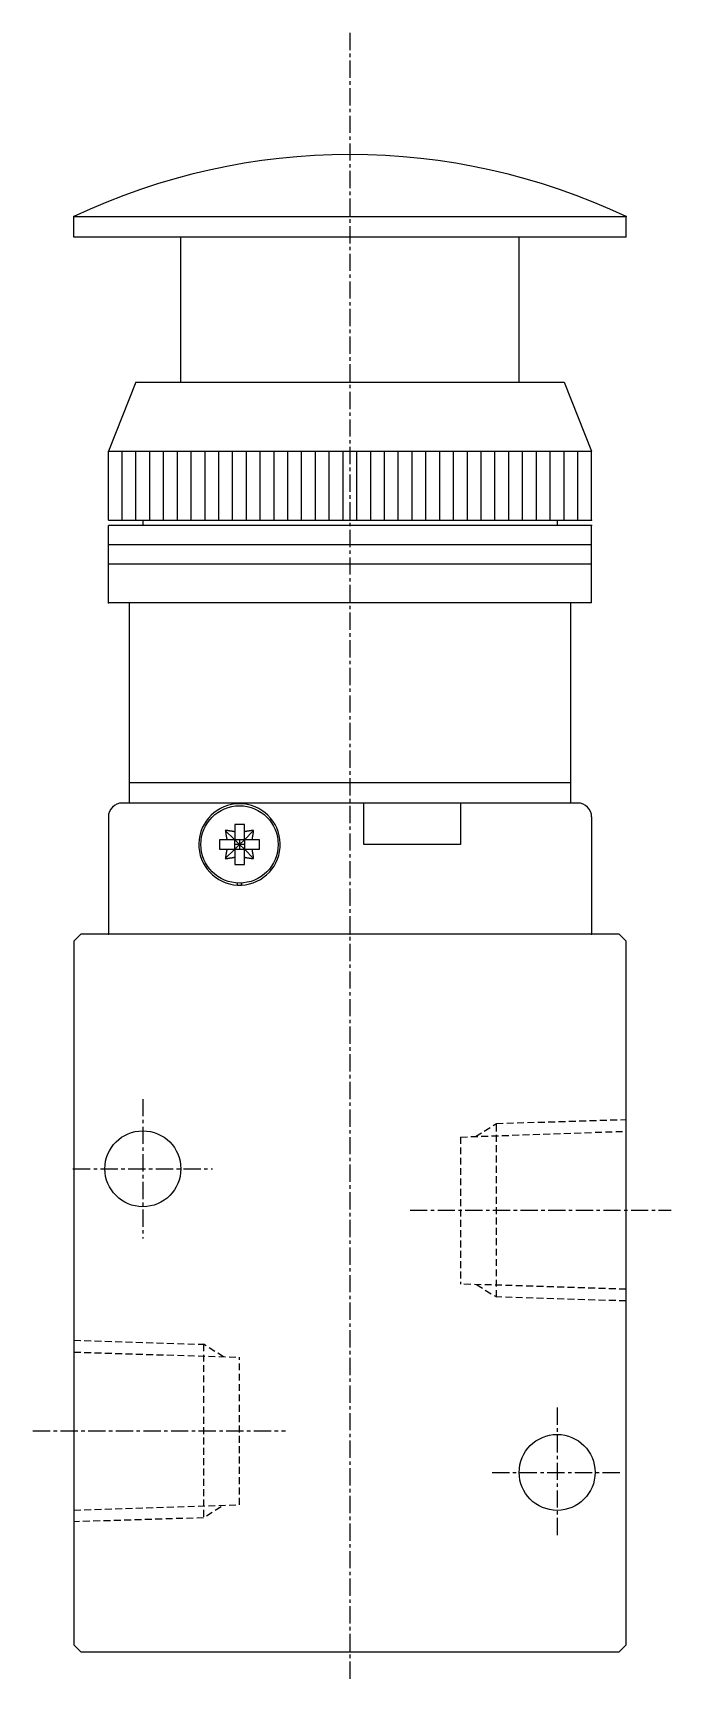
# Model space of a CAD drawing. Extents: x 25 to 315, y -155 to 84.
# Drawn here: x 154 to 200.2, y -113.4 to 6.1 of the extents above; entities that cross this region are included whole.
import ezdxf

# ---------------------------------------------------------------- set-up
doc = ezdxf.new("R2010")
doc.units = 0
doc.linetypes.add('CENTER', pattern=[2, 1.25, -0.25, 0.25, -0.25])
doc.linetypes.add('DASHED', pattern=[0.75, 0.5, -0.25])
doc.layers.get('0').update_dxf_attribs({"linetype": 'CONTINUOUS'})
doc.layers.add('CENTER', color=1, linetype='CENTER')

msp = doc.modelspace()

# ---------------------------------------------------------------- linework, layer by layer
at = {"color": 7, "linetype": 'CONTINUOUS'}
for p, q in [((156.95, -8.74), (156.95, -7.24)), ((156.95, -7.24), (196.95, -7.24)), ((196.95, -8.74), (196.95, -7.24)), ((196.95, -8.74), (156.95, -8.74)), ((164.7, -19.24), (164.7, -8.74)), ((189.2, -19.24), (189.2, -8.74)), ((161.45, -19.24), (159.45, -24.24)), ((161.45, -19.24), (192.45, -19.24)), ((192.45, -19.24), (194.45, -24.24)), ((159.45, -24.24), (194.45, -24.24)), ((159.45, -29.24), (159.45, -24.24)), ((160.45, -29.24), (160.45, -24.24)), ((161.45, -29.24), (161.45, -24.24)), ((162.45, -29.24), (162.45, -24.24)), ((163.45, -29.24), (163.45, -24.24)), ((164.45, -29.24), (164.45, -24.24)), ((165.45, -29.24), (165.45, -24.24)), ((166.45, -29.24), (166.45, -24.24)), ((167.45, -29.24), (167.45, -24.24)), ((168.45, -29.24), (168.45, -24.24)), ((169.45, -29.24), (169.45, -24.24)), ((170.45, -29.24), (170.45, -24.24)), ((171.45, -29.24), (171.45, -24.24)), ((172.45, -29.24), (172.45, -24.24)), ((173.45, -29.24), (173.45, -24.24)), ((174.45, -29.24), (174.45, -24.24)), ((175.45, -29.24), (175.45, -24.24)), ((176.45, -29.24), (176.45, -24.24)), ((177.45, -29.24), (177.45, -24.24)), ((178.45, -29.24), (178.45, -24.24)), ((179.45, -29.24), (179.45, -24.24)), ((180.45, -29.24), (180.45, -24.24)), ((181.45, -29.24), (181.45, -24.24)), ((182.45, -29.24), (182.45, -24.24)), ((183.45, -29.24), (183.45, -24.24)), ((184.45, -29.24), (184.45, -24.24)), ((185.45, -29.24), (185.45, -24.24)), ((186.45, -29.24), (186.45, -24.24)), ((187.45, -29.24), (187.45, -24.24)), ((188.45, -29.24), (188.45, -24.24)), ((189.45, -29.24), (189.45, -24.24)), ((190.45, -29.24), (190.45, -24.24)), ((191.45, -29.24), (191.45, -24.24)), ((192.45, -29.24), (192.45, -24.24)), ((193.45, -29.24), (193.45, -24.24)), ((194.45, -29.24), (194.45, -24.24)), ((159.45, -29.24), (194.45, -29.24)), ((159.45, -35.24), (159.45, -29.64)), ((194.45, -29.64), (159.45, -29.64)), ((161.95, -29.24), (161.95, -29.64)), ((191.95, -29.24), (191.95, -29.64)), ((194.45, -35.24), (194.45, -29.64)), ((194.45, -31.04), (159.45, -31.04)), ((194.45, -32.44), (159.45, -32.44)), ((194.45, -35.24), (159.45, -35.24)), ((160.95, -35.24), (160.95, -48.24)), ((192.95, -48.24), (192.95, -35.24)), ((160.95, -48.24), (160.95, -49.74)), ((160.95, -48.24), (192.95, -48.24)), ((192.95, -49.74), (192.95, -48.24)), ((160.95, -49.74), (160.45, -49.74)), ((161.95, -49.74), (160.95, -49.74)), ((191.95, -49.74), (161.95, -49.74)), ((177.95, -52.74), (177.95, -49.74)), ((184.95, -49.74), (184.95, -52.74)), ((192.95, -49.74), (191.95, -49.74)), ((193.45, -49.74), (192.95, -49.74)), ((159.45, -50.74), (159.45, -59.24)), ((168.6, -51.3), (168.6, -51.83)), ((169.3, -51.83), (169.3, -51.3)), ((194.45, -50.74), (194.45, -59.24)), ((168.03, -52.4), (167.51, -52.4)), ((168.6, -52.4), (167.92, -51.72)), ((168.6, -52.4), (168.03, -52.4)), ((168.6, -51.83), (168.6, -52.4)), ((168.6, -52.4), (168.95, -52.74)), ((169.3, -52.4), (168.6, -52.4)), ((168.6, -53.09), (168.6, -52.4)), ((168.95, -52.4), (168.95, -52.74)), ((168.95, -52.74), (169.3, -52.4)), ((169.3, -52.4), (169.97, -51.72)), ((169.3, -52.4), (169.3, -51.83)), ((169.3, -52.4), (169.3, -53.09)), ((169.87, -52.4), (169.3, -52.4)), ((170.39, -52.4), (169.87, -52.4)), ((167.51, -53.09), (168.03, -53.09)), ((168.6, -53.09), (167.92, -53.77)), ((168.03, -53.09), (168.6, -53.09)), ((168.95, -52.74), (168.6, -52.74)), ((168.95, -52.74), (168.6, -53.09)), ((168.6, -53.09), (169.3, -53.09)), ((168.6, -53.09), (168.6, -53.66)), ((168.6, -53.66), (168.6, -54.19)), ((168.95, -52.74), (168.95, -53.09)), ((169.3, -52.74), (168.95, -52.74)), ((169.3, -53.09), (168.95, -52.74)), ((169.3, -53.66), (169.3, -53.09)), ((169.3, -53.09), (169.97, -53.77)), ((169.3, -53.09), (169.87, -53.09)), ((169.3, -54.19), (169.3, -53.66)), ((169.87, -53.09), (170.39, -53.09)), ((184.95, -52.74), (177.95, -52.74)), ((168.81, -55.69), (168.81, -55.54)), ((169.06, -55.54), (169.06, -55.69)), ((169.09, -55.54), (169.09, -55.69)), ((156.95, -59.74), (157.45, -59.24)), ((196.45, -59.24), (157.45, -59.24)), ((194.45, -59.24), (159.45, -59.24)), ((193.95, -59.24), (159.95, -59.24)), ((193.95, -59.24), (160.95, -59.24)), ((196.45, -59.24), (196.95, -59.74)), ((156.95, -59.74), (156.95, -110.74)), ((196.95, -110.74), (196.95, -59.74)), ((157.45, -111.24), (156.95, -110.74)), ((196.95, -110.74), (196.45, -111.24)), ((157.45, -111.24), (196.45, -111.24))]:
    msp.add_line(p, q, dxfattribs=at)
at = {"color": 3, "linetype": 'DASHED'}
for p, q in [((187.55, -72.96), (196.95, -72.67)), ((184.95, -73.94), (196.95, -73.52)), ((184.95, -73.94), (184.95, -84.59)), ((186.04, -73.9), (187.55, -72.96)), ((187.55, -85.53), (187.55, -72.96)), ((196.95, -84.97), (184.95, -84.59)), ((186.11, -84.63), (187.55, -85.53)), ((196.95, -85.82), (187.55, -85.53)), ((156.95, -88.67), (166.35, -88.96)), ((156.95, -89.52), (168.95, -89.9)), ((167.8, -89.87), (166.35, -88.96)), ((166.35, -88.96), (166.35, -101.53)), ((168.95, -100.59), (168.95, -89.9)), ((156.95, -100.97), (168.95, -100.59)), ((166.35, -101.53), (156.95, -101.82)), ((167.61, -100.74), (166.35, -101.53))]:
    msp.add_line(p, q, dxfattribs=at)
at = {"color": 7, "linetype": 'CONTINUOUS'}
for points in [[(169.3, -51.3, 0), (169.29, -51.3, 0), (169.29, -51.3, 0), (169.28, -51.3, 0), (169.28, -51.3, 0), (169.27, -51.3, 0), (169.26, -51.3, 0), (169.26, -51.3, 0), (169.25, -51.3, 0), (169.25, -51.3, 0), (169.24, -51.3, 0), (169.24, -51.3, 0), (169.23, -51.3, 0), (169.23, -51.3, 0), (169.22, -51.3, 0), (169.22, -51.3, 0), (169.21, -51.3, 0), (169.21, -51.3, 0), (169.2, -51.3, 0), (169.19, -51.3, 0), (169.19, -51.3, 0), (169.18, -51.3, 0), (169.18, -51.3, 0), (169.17, -51.3, 0), (169.17, -51.3, 0), (169.16, -51.3, 0), (169.16, -51.3, 0), (169.15, -51.3, 0), (169.15, -51.3, 0), (169.14, -51.3, 0), (169.13, -51.3, 0), (169.13, -51.3, 0), (169.12, -51.3, 0), (169.12, -51.3, 0), (169.11, -51.3, 0), (169.11, -51.3, 0), (169.1, -51.3, 0), (169.1, -51.3, 0), (169.09, -51.3, 0), (169.09, -51.3, 0), (169.08, -51.3, 0), (169.07, -51.3, 0), (169.07, -51.3, 0), (169.06, -51.3, 0), (169.06, -51.3, 0), (169.05, -51.3, 0), (169.05, -51.3, 0), (169.04, -51.3, 0), (169.04, -51.3, 0), (169.03, -51.3, 0), (169.03, -51.3, 0), (169.02, -51.3, 0), (169.01, -51.3, 0), (169.01, -51.3, 0), (169, -51.3, 0), (169, -51.3, 0), (168.99, -51.29, 0), (168.99, -51.29, 0), (168.98, -51.29, 0), (168.98, -51.29, 0), (168.97, -51.29, 0), (168.97, -51.29, 0), (168.96, -51.29, 0), (168.95, -51.29, 0), (168.95, -51.29, 0), (168.94, -51.29, 0), (168.94, -51.29, 0), (168.93, -51.29, 0), (168.93, -51.29, 0), (168.92, -51.29, 0), (168.92, -51.29, 0), (168.91, -51.29, 0), (168.91, -51.29, 0), (168.9, -51.3, 0), (168.89, -51.3, 0), (168.89, -51.3, 0), (168.88, -51.3, 0), (168.88, -51.3, 0), (168.87, -51.3, 0), (168.87, -51.3, 0), (168.86, -51.3, 0), (168.86, -51.3, 0), (168.85, -51.3, 0), (168.84, -51.3, 0), (168.84, -51.3, 0), (168.83, -51.3, 0), (168.83, -51.3, 0), (168.82, -51.3, 0), (168.82, -51.3, 0), (168.81, -51.3, 0), (168.81, -51.3, 0), (168.8, -51.3, 0), (168.8, -51.3, 0), (168.79, -51.3, 0), (168.78, -51.3, 0), (168.78, -51.3, 0), (168.77, -51.3, 0), (168.77, -51.3, 0), (168.76, -51.3, 0), (168.76, -51.3, 0), (168.75, -51.3, 0), (168.75, -51.3, 0), (168.74, -51.3, 0), (168.74, -51.3, 0), (168.73, -51.3, 0), (168.72, -51.3, 0), (168.72, -51.3, 0), (168.71, -51.3, 0), (168.71, -51.3, 0), (168.7, -51.3, 0), (168.7, -51.3, 0), (168.69, -51.3, 0), (168.69, -51.3, 0), (168.68, -51.3, 0), (168.68, -51.3, 0), (168.67, -51.3, 0), (168.66, -51.3, 0), (168.66, -51.3, 0), (168.65, -51.3, 0), (168.65, -51.3, 0), (168.64, -51.3, 0), (168.64, -51.3, 0), (168.63, -51.3, 0), (168.63, -51.3, 0), (168.62, -51.3, 0), (168.62, -51.3, 0), (168.61, -51.3, 0), (168.6, -51.3, 0), (168.6, -51.3, 0)], [(167.51, -52.4, 0), (167.51, -52.4, 0), (167.51, -52.41, 0), (167.5, -52.41, 0), (167.5, -52.42, 0), (167.5, -52.42, 0), (167.5, -52.43, 0), (167.5, -52.43, 0), (167.5, -52.44, 0), (167.5, -52.45, 0), (167.5, -52.45, 0), (167.5, -52.46, 0), (167.5, -52.46, 0), (167.5, -52.47, 0), (167.5, -52.47, 0), (167.5, -52.48, 0), (167.5, -52.48, 0), (167.5, -52.49, 0), (167.5, -52.49, 0), (167.5, -52.5, 0), (167.5, -52.51, 0), (167.5, -52.51, 0), (167.5, -52.52, 0), (167.5, -52.52, 0), (167.5, -52.53, 0), (167.5, -52.53, 0), (167.5, -52.54, 0), (167.5, -52.54, 0), (167.5, -52.55, 0), (167.5, -52.55, 0), (167.5, -52.56, 0), (167.5, -52.56, 0), (167.5, -52.57, 0), (167.5, -52.58, 0), (167.5, -52.58, 0), (167.5, -52.59, 0), (167.5, -52.59, 0), (167.5, -52.6, 0), (167.5, -52.6, 0), (167.5, -52.61, 0), (167.5, -52.61, 0), (167.5, -52.62, 0), (167.5, -52.62, 0), (167.5, -52.63, 0), (167.5, -52.64, 0), (167.5, -52.64, 0), (167.5, -52.65, 0), (167.5, -52.65, 0), (167.5, -52.66, 0), (167.5, -52.66, 0), (167.5, -52.67, 0), (167.5, -52.67, 0), (167.5, -52.68, 0), (167.5, -52.68, 0), (167.5, -52.69, 0), (167.5, -52.7, 0), (167.5, -52.7, 0), (167.5, -52.71, 0), (167.5, -52.71, 0), (167.5, -52.72, 0), (167.5, -52.72, 0), (167.5, -52.73, 0), (167.5, -52.73, 0), (167.5, -52.74, 0), (167.5, -52.74, 0), (167.5, -52.75, 0), (167.5, -52.76, 0), (167.5, -52.76, 0), (167.5, -52.77, 0), (167.5, -52.77, 0), (167.5, -52.78, 0), (167.5, -52.78, 0), (167.5, -52.79, 0), (167.5, -52.79, 0), (167.5, -52.8, 0), (167.5, -52.8, 0), (167.5, -52.81, 0), (167.5, -52.82, 0), (167.5, -52.82, 0), (167.5, -52.83, 0), (167.5, -52.83, 0), (167.5, -52.84, 0), (167.5, -52.84, 0), (167.5, -52.85, 0), (167.5, -52.85, 0), (167.5, -52.86, 0), (167.5, -52.87, 0), (167.5, -52.87, 0), (167.5, -52.88, 0), (167.5, -52.88, 0), (167.5, -52.89, 0), (167.5, -52.89, 0), (167.5, -52.9, 0), (167.5, -52.9, 0), (167.5, -52.91, 0), (167.5, -52.91, 0), (167.5, -52.92, 0), (167.5, -52.92, 0), (167.5, -52.93, 0), (167.5, -52.94, 0), (167.5, -52.94, 0), (167.5, -52.95, 0), (167.5, -52.95, 0), (167.5, -52.96, 0), (167.5, -52.96, 0), (167.5, -52.97, 0), (167.5, -52.97, 0), (167.5, -52.98, 0), (167.5, -52.98, 0), (167.5, -52.99, 0), (167.5, -53, 0), (167.5, -53, 0), (167.5, -53.01, 0), (167.5, -53.01, 0), (167.5, -53.02, 0), (167.5, -53.02, 0), (167.5, -53.03, 0), (167.5, -53.03, 0), (167.5, -53.04, 0), (167.5, -53.04, 0), (167.5, -53.05, 0), (167.5, -53.06, 0), (167.5, -53.06, 0), (167.5, -53.07, 0), (167.5, -53.07, 0), (167.5, -53.08, 0), (167.51, -53.08, 0), (167.51, -53.09, 0), (167.51, -53.09, 0)], [(167.92, -51.72, 0), (167.92, -51.72, 0), (167.93, -51.73, 0), (167.93, -51.74, 0), (167.93, -51.74, 0), (167.93, -51.75, 0), (167.93, -51.75, 0), (167.93, -51.76, 0), (167.93, -51.76, 0), (167.93, -51.77, 0), (167.93, -51.77, 0), (167.93, -51.78, 0), (167.93, -51.78, 0), (167.93, -51.79, 0), (167.93, -51.79, 0), (167.93, -51.8, 0), (167.94, -51.8, 0), (167.94, -51.81, 0), (167.94, -51.81, 0), (167.94, -51.82, 0), (167.94, -51.82, 0), (167.94, -51.83, 0), (167.94, -51.83, 0), (167.94, -51.84, 0), (167.94, -51.85, 0), (167.94, -51.85, 0), (167.94, -51.86, 0), (167.94, -51.86, 0), (167.94, -51.87, 0), (167.94, -51.87, 0), (167.94, -51.88, 0), (167.95, -51.88, 0), (167.95, -51.89, 0), (167.95, -51.89, 0), (167.95, -51.9, 0), (167.95, -51.9, 0), (167.95, -51.91, 0), (167.95, -51.91, 0), (167.95, -51.92, 0), (167.95, -51.92, 0), (167.95, -51.93, 0), (167.95, -51.94, 0), (167.95, -51.94, 0), (167.96, -51.95, 0), (167.96, -51.95, 0), (167.96, -51.96, 0), (167.96, -51.96, 0), (167.96, -51.97, 0), (167.96, -51.97, 0), (167.96, -51.98, 0), (167.96, -51.98, 0), (167.96, -51.99, 0), (167.96, -51.99, 0), (167.96, -52, 0), (167.96, -52, 0), (167.97, -52.01, 0), (167.97, -52.01, 0), (167.97, -52.02, 0), (167.97, -52.02, 0), (167.97, -52.03, 0), (167.97, -52.04, 0), (167.97, -52.04, 0), (167.97, -52.05, 0), (167.97, -52.05, 0), (167.97, -52.06, 0), (167.97, -52.06, 0), (167.97, -52.07, 0), (167.97, -52.07, 0), (167.98, -52.08, 0), (167.98, -52.08, 0), (167.98, -52.09, 0), (167.98, -52.09, 0), (167.98, -52.1, 0), (167.98, -52.1, 0), (167.98, -52.11, 0), (167.98, -52.11, 0), (167.98, -52.12, 0), (167.98, -52.13, 0), (167.98, -52.13, 0), (167.99, -52.14, 0), (167.99, -52.14, 0), (167.99, -52.15, 0), (167.99, -52.15, 0), (167.99, -52.16, 0), (167.99, -52.16, 0), (167.99, -52.17, 0), (167.99, -52.17, 0), (167.99, -52.18, 0), (167.99, -52.18, 0), (167.99, -52.19, 0), (168, -52.19, 0), (168, -52.2, 0), (168, -52.2, 0), (168, -52.21, 0), (168, -52.22, 0), (168, -52.22, 0), (168, -52.23, 0), (168, -52.23, 0), (168, -52.24, 0), (168, -52.24, 0), (168, -52.25, 0), (168, -52.25, 0), (168.01, -52.26, 0), (168.01, -52.26, 0), (168.01, -52.27, 0), (168.01, -52.27, 0), (168.01, -52.28, 0), (168.01, -52.28, 0), (168.01, -52.29, 0), (168.01, -52.29, 0), (168.01, -52.3, 0), (168.01, -52.31, 0), (168.01, -52.31, 0), (168.02, -52.32, 0), (168.02, -52.32, 0), (168.02, -52.33, 0), (168.02, -52.33, 0), (168.02, -52.34, 0), (168.02, -52.34, 0), (168.02, -52.35, 0), (168.02, -52.35, 0), (168.02, -52.36, 0), (168.03, -52.36, 0), (168.03, -52.37, 0), (168.03, -52.37, 0), (168.03, -52.38, 0), (168.03, -52.39, 0), (168.03, -52.39, 0), (168.03, -52.4, 0)], [(168.6, -51.83, 0), (168.59, -51.83, 0), (168.59, -51.82, 0), (168.58, -51.82, 0), (168.58, -51.82, 0), (168.57, -51.82, 0), (168.57, -51.82, 0), (168.56, -51.82, 0), (168.56, -51.82, 0), (168.55, -51.82, 0), (168.55, -51.82, 0), (168.54, -51.82, 0), (168.54, -51.81, 0), (168.53, -51.81, 0), (168.53, -51.81, 0), (168.52, -51.81, 0), (168.51, -51.81, 0), (168.51, -51.81, 0), (168.5, -51.81, 0), (168.5, -51.81, 0), (168.49, -51.81, 0), (168.49, -51.81, 0), (168.48, -51.81, 0), (168.48, -51.8, 0), (168.47, -51.8, 0), (168.47, -51.8, 0), (168.46, -51.8, 0), (168.46, -51.8, 0), (168.45, -51.8, 0), (168.45, -51.8, 0), (168.44, -51.8, 0), (168.44, -51.8, 0), (168.43, -51.8, 0), (168.43, -51.8, 0), (168.42, -51.79, 0), (168.41, -51.79, 0), (168.41, -51.79, 0), (168.4, -51.79, 0), (168.4, -51.79, 0), (168.39, -51.79, 0), (168.39, -51.79, 0), (168.38, -51.79, 0), (168.38, -51.79, 0), (168.37, -51.79, 0), (168.37, -51.79, 0), (168.36, -51.78, 0), (168.36, -51.78, 0), (168.35, -51.78, 0), (168.34, -51.78, 0), (168.34, -51.78, 0), (168.33, -51.78, 0), (168.33, -51.78, 0), (168.32, -51.78, 0), (168.32, -51.78, 0), (168.31, -51.78, 0), (168.31, -51.78, 0), (168.3, -51.78, 0), (168.3, -51.77, 0), (168.29, -51.77, 0), (168.29, -51.77, 0), (168.28, -51.77, 0), (168.28, -51.77, 0), (168.27, -51.77, 0), (168.27, -51.77, 0), (168.26, -51.77, 0), (168.25, -51.77, 0), (168.25, -51.77, 0), (168.24, -51.77, 0), (168.24, -51.77, 0), (168.23, -51.76, 0), (168.23, -51.76, 0), (168.22, -51.76, 0), (168.22, -51.76, 0), (168.21, -51.76, 0), (168.21, -51.76, 0), (168.2, -51.76, 0), (168.2, -51.76, 0), (168.19, -51.76, 0), (168.19, -51.76, 0), (168.18, -51.76, 0), (168.18, -51.76, 0), (168.17, -51.75, 0), (168.16, -51.75, 0), (168.16, -51.75, 0), (168.16, -51.75, 0), (168.15, -51.75, 0), (168.14, -51.75, 0), (168.14, -51.75, 0), (168.13, -51.75, 0), (168.13, -51.75, 0), (168.12, -51.75, 0), (168.12, -51.75, 0), (168.11, -51.75, 0), (168.11, -51.75, 0), (168.1, -51.74, 0), (168.1, -51.74, 0), (168.09, -51.74, 0), (168.09, -51.74, 0), (168.08, -51.74, 0), (168.08, -51.74, 0), (168.07, -51.74, 0), (168.06, -51.74, 0), (168.06, -51.74, 0), (168.06, -51.74, 0), (168.05, -51.74, 0), (168.04, -51.74, 0), (168.04, -51.74, 0), (168.03, -51.73, 0), (168.03, -51.73, 0), (168.02, -51.73, 0), (168.02, -51.73, 0), (168.01, -51.73, 0), (168.01, -51.73, 0), (168, -51.73, 0), (168, -51.73, 0), (167.99, -51.73, 0), (167.99, -51.73, 0), (167.98, -51.73, 0), (167.98, -51.73, 0), (167.97, -51.73, 0), (167.97, -51.73, 0), (167.96, -51.72, 0), (167.96, -51.72, 0), (167.95, -51.72, 0), (167.94, -51.72, 0), (167.94, -51.72, 0), (167.93, -51.72, 0), (167.93, -51.72, 0), (167.92, -51.72, 0)], [(169.97, -51.72, 0), (169.97, -51.72, 0), (169.96, -51.72, 0), (169.96, -51.72, 0), (169.95, -51.72, 0), (169.95, -51.72, 0), (169.94, -51.72, 0), (169.94, -51.72, 0), (169.93, -51.73, 0), (169.93, -51.73, 0), (169.92, -51.73, 0), (169.92, -51.73, 0), (169.91, -51.73, 0), (169.91, -51.73, 0), (169.9, -51.73, 0), (169.9, -51.73, 0), (169.89, -51.73, 0), (169.88, -51.73, 0), (169.88, -51.73, 0), (169.87, -51.73, 0), (169.87, -51.73, 0), (169.86, -51.73, 0), (169.86, -51.74, 0), (169.85, -51.74, 0), (169.85, -51.74, 0), (169.84, -51.74, 0), (169.84, -51.74, 0), (169.83, -51.74, 0), (169.83, -51.74, 0), (169.82, -51.74, 0), (169.82, -51.74, 0), (169.81, -51.74, 0), (169.81, -51.74, 0), (169.8, -51.74, 0), (169.79, -51.74, 0), (169.79, -51.75, 0), (169.78, -51.75, 0), (169.78, -51.75, 0), (169.77, -51.75, 0), (169.77, -51.75, 0), (169.76, -51.75, 0), (169.76, -51.75, 0), (169.75, -51.75, 0), (169.75, -51.75, 0), (169.74, -51.75, 0), (169.74, -51.75, 0), (169.73, -51.75, 0), (169.73, -51.75, 0), (169.72, -51.76, 0), (169.72, -51.76, 0), (169.71, -51.76, 0), (169.71, -51.76, 0), (169.7, -51.76, 0), (169.69, -51.76, 0), (169.69, -51.76, 0), (169.69, -51.76, 0), (169.68, -51.76, 0), (169.67, -51.76, 0), (169.67, -51.76, 0), (169.66, -51.76, 0), (169.66, -51.77, 0), (169.65, -51.77, 0), (169.65, -51.77, 0), (169.64, -51.77, 0), (169.64, -51.77, 0), (169.63, -51.77, 0), (169.63, -51.77, 0), (169.62, -51.77, 0), (169.62, -51.77, 0), (169.61, -51.77, 0), (169.6, -51.77, 0), (169.6, -51.77, 0), (169.59, -51.78, 0), (169.59, -51.78, 0), (169.58, -51.78, 0), (169.58, -51.78, 0), (169.57, -51.78, 0), (169.57, -51.78, 0), (169.56, -51.78, 0), (169.56, -51.78, 0), (169.55, -51.78, 0), (169.55, -51.78, 0), (169.54, -51.78, 0), (169.54, -51.78, 0), (169.53, -51.79, 0), (169.53, -51.79, 0), (169.52, -51.79, 0), (169.51, -51.79, 0), (169.51, -51.79, 0), (169.5, -51.79, 0), (169.5, -51.79, 0), (169.49, -51.79, 0), (169.49, -51.79, 0), (169.48, -51.79, 0), (169.48, -51.79, 0), (169.47, -51.8, 0), (169.47, -51.8, 0), (169.46, -51.8, 0), (169.46, -51.8, 0), (169.45, -51.8, 0), (169.45, -51.8, 0), (169.44, -51.8, 0), (169.44, -51.8, 0), (169.43, -51.8, 0), (169.43, -51.8, 0), (169.42, -51.8, 0), (169.41, -51.81, 0), (169.41, -51.81, 0), (169.4, -51.81, 0), (169.4, -51.81, 0), (169.39, -51.81, 0), (169.39, -51.81, 0), (169.38, -51.81, 0), (169.38, -51.81, 0), (169.37, -51.81, 0), (169.37, -51.81, 0), (169.36, -51.81, 0), (169.36, -51.82, 0), (169.35, -51.82, 0), (169.35, -51.82, 0), (169.34, -51.82, 0), (169.34, -51.82, 0), (169.33, -51.82, 0), (169.32, -51.82, 0), (169.32, -51.82, 0), (169.31, -51.82, 0), (169.31, -51.82, 0), (169.3, -51.83, 0), (169.3, -51.83, 0)], [(169.87, -52.4, 0), (169.87, -52.39, 0), (169.87, -52.39, 0), (169.87, -52.38, 0), (169.87, -52.37, 0), (169.87, -52.37, 0), (169.87, -52.36, 0), (169.87, -52.36, 0), (169.88, -52.35, 0), (169.88, -52.35, 0), (169.88, -52.34, 0), (169.88, -52.34, 0), (169.88, -52.33, 0), (169.88, -52.33, 0), (169.88, -52.32, 0), (169.88, -52.32, 0), (169.88, -52.31, 0), (169.88, -52.31, 0), (169.88, -52.3, 0), (169.88, -52.29, 0), (169.89, -52.29, 0), (169.89, -52.28, 0), (169.89, -52.28, 0), (169.89, -52.27, 0), (169.89, -52.27, 0), (169.89, -52.26, 0), (169.89, -52.26, 0), (169.89, -52.25, 0), (169.89, -52.25, 0), (169.89, -52.24, 0), (169.9, -52.24, 0), (169.9, -52.23, 0), (169.9, -52.23, 0), (169.9, -52.22, 0), (169.9, -52.22, 0), (169.9, -52.21, 0), (169.9, -52.2, 0), (169.9, -52.2, 0), (169.9, -52.19, 0), (169.9, -52.19, 0), (169.9, -52.18, 0), (169.91, -52.18, 0), (169.91, -52.17, 0), (169.91, -52.17, 0), (169.91, -52.16, 0), (169.91, -52.16, 0), (169.91, -52.15, 0), (169.91, -52.15, 0), (169.91, -52.14, 0), (169.91, -52.14, 0), (169.91, -52.13, 0), (169.91, -52.13, 0), (169.91, -52.12, 0), (169.92, -52.11, 0), (169.92, -52.11, 0), (169.92, -52.1, 0), (169.92, -52.1, 0), (169.92, -52.09, 0), (169.92, -52.09, 0), (169.92, -52.08, 0), (169.92, -52.08, 0), (169.92, -52.07, 0), (169.92, -52.07, 0), (169.92, -52.06, 0), (169.93, -52.06, 0), (169.93, -52.05, 0), (169.93, -52.05, 0), (169.93, -52.04, 0), (169.93, -52.04, 0), (169.93, -52.03, 0), (169.93, -52.02, 0), (169.93, -52.02, 0), (169.93, -52.01, 0), (169.93, -52.01, 0), (169.93, -52, 0), (169.93, -52, 0), (169.94, -51.99, 0), (169.94, -51.99, 0), (169.94, -51.98, 0), (169.94, -51.98, 0), (169.94, -51.97, 0), (169.94, -51.97, 0), (169.94, -51.96, 0), (169.94, -51.96, 0), (169.94, -51.95, 0), (169.94, -51.95, 0), (169.94, -51.94, 0), (169.94, -51.94, 0), (169.94, -51.93, 0), (169.94, -51.92, 0), (169.95, -51.92, 0), (169.95, -51.91, 0), (169.95, -51.91, 0), (169.95, -51.9, 0), (169.95, -51.9, 0), (169.95, -51.89, 0), (169.95, -51.89, 0), (169.95, -51.88, 0), (169.95, -51.88, 0), (169.95, -51.87, 0), (169.95, -51.87, 0), (169.96, -51.86, 0), (169.96, -51.86, 0), (169.96, -51.85, 0), (169.96, -51.85, 0), (169.96, -51.84, 0), (169.96, -51.83, 0), (169.96, -51.83, 0), (169.96, -51.82, 0), (169.96, -51.82, 0), (169.96, -51.81, 0), (169.96, -51.81, 0), (169.96, -51.8, 0), (169.96, -51.8, 0), (169.96, -51.79, 0), (169.97, -51.79, 0), (169.97, -51.78, 0), (169.97, -51.78, 0), (169.97, -51.77, 0), (169.97, -51.77, 0), (169.97, -51.76, 0), (169.97, -51.76, 0), (169.97, -51.75, 0), (169.97, -51.75, 0), (169.97, -51.74, 0), (169.97, -51.74, 0), (169.97, -51.73, 0), (169.97, -51.72, 0), (169.97, -51.72, 0)], [(170.39, -53.09, 0), (170.39, -53.09, 0), (170.39, -53.08, 0), (170.39, -53.08, 0), (170.39, -53.07, 0), (170.39, -53.07, 0), (170.39, -53.06, 0), (170.39, -53.06, 0), (170.39, -53.05, 0), (170.39, -53.04, 0), (170.39, -53.04, 0), (170.39, -53.03, 0), (170.39, -53.03, 0), (170.39, -53.02, 0), (170.39, -53.02, 0), (170.39, -53.01, 0), (170.4, -53.01, 0), (170.4, -53, 0), (170.4, -53, 0), (170.4, -52.99, 0), (170.4, -52.98, 0), (170.4, -52.98, 0), (170.4, -52.97, 0), (170.4, -52.97, 0), (170.4, -52.96, 0), (170.4, -52.96, 0), (170.4, -52.95, 0), (170.4, -52.95, 0), (170.4, -52.94, 0), (170.4, -52.94, 0), (170.4, -52.93, 0), (170.4, -52.92, 0), (170.4, -52.92, 0), (170.4, -52.91, 0), (170.4, -52.91, 0), (170.4, -52.9, 0), (170.4, -52.9, 0), (170.4, -52.89, 0), (170.4, -52.89, 0), (170.4, -52.88, 0), (170.4, -52.88, 0), (170.4, -52.87, 0), (170.4, -52.86, 0), (170.4, -52.86, 0), (170.4, -52.85, 0), (170.4, -52.85, 0), (170.4, -52.84, 0), (170.4, -52.84, 0), (170.4, -52.83, 0), (170.4, -52.83, 0), (170.4, -52.82, 0), (170.4, -52.82, 0), (170.4, -52.81, 0), (170.4, -52.8, 0), (170.4, -52.8, 0), (170.4, -52.79, 0), (170.4, -52.79, 0), (170.4, -52.78, 0), (170.4, -52.78, 0), (170.4, -52.77, 0), (170.4, -52.77, 0), (170.4, -52.76, 0), (170.4, -52.76, 0), (170.4, -52.75, 0), (170.4, -52.74, 0), (170.4, -52.74, 0), (170.4, -52.73, 0), (170.4, -52.73, 0), (170.4, -52.72, 0), (170.4, -52.72, 0), (170.4, -52.71, 0), (170.4, -52.71, 0), (170.4, -52.7, 0), (170.4, -52.7, 0), (170.4, -52.69, 0), (170.4, -52.68, 0), (170.4, -52.68, 0), (170.4, -52.67, 0), (170.4, -52.67, 0), (170.4, -52.66, 0), (170.4, -52.66, 0), (170.4, -52.65, 0), (170.4, -52.65, 0), (170.4, -52.64, 0), (170.4, -52.64, 0), (170.4, -52.63, 0), (170.4, -52.62, 0), (170.4, -52.62, 0), (170.4, -52.61, 0), (170.4, -52.61, 0), (170.4, -52.6, 0), (170.4, -52.6, 0), (170.4, -52.59, 0), (170.4, -52.59, 0), (170.4, -52.58, 0), (170.4, -52.58, 0), (170.4, -52.57, 0), (170.4, -52.56, 0), (170.4, -52.56, 0), (170.4, -52.55, 0), (170.4, -52.55, 0), (170.4, -52.54, 0), (170.4, -52.54, 0), (170.4, -52.53, 0), (170.4, -52.53, 0), (170.4, -52.52, 0), (170.4, -52.52, 0), (170.4, -52.51, 0), (170.4, -52.5, 0), (170.4, -52.5, 0), (170.4, -52.49, 0), (170.4, -52.49, 0), (170.39, -52.48, 0), (170.39, -52.48, 0), (170.39, -52.47, 0), (170.39, -52.47, 0), (170.39, -52.46, 0), (170.39, -52.46, 0), (170.39, -52.45, 0), (170.39, -52.44, 0), (170.39, -52.44, 0), (170.39, -52.43, 0), (170.39, -52.43, 0), (170.39, -52.42, 0), (170.39, -52.42, 0), (170.39, -52.41, 0), (170.39, -52.41, 0), (170.39, -52.4, 0), (170.39, -52.4, 0)], [(168.03, -53.09, 0), (168.03, -53.1, 0), (168.03, -53.1, 0), (168.03, -53.11, 0), (168.03, -53.12, 0), (168.03, -53.12, 0), (168.03, -53.13, 0), (168.02, -53.13, 0), (168.02, -53.14, 0), (168.02, -53.14, 0), (168.02, -53.15, 0), (168.02, -53.15, 0), (168.02, -53.16, 0), (168.02, -53.16, 0), (168.02, -53.17, 0), (168.02, -53.17, 0), (168.01, -53.18, 0), (168.01, -53.18, 0), (168.01, -53.19, 0), (168.01, -53.19, 0), (168.01, -53.2, 0), (168.01, -53.21, 0), (168.01, -53.21, 0), (168.01, -53.22, 0), (168.01, -53.22, 0), (168.01, -53.23, 0), (168.01, -53.23, 0), (168, -53.24, 0), (168, -53.24, 0), (168, -53.25, 0), (168, -53.25, 0), (168, -53.26, 0), (168, -53.26, 0), (168, -53.27, 0), (168, -53.27, 0), (168, -53.28, 0), (168, -53.28, 0), (168, -53.29, 0), (168, -53.3, 0), (167.99, -53.3, 0), (167.99, -53.31, 0), (167.99, -53.31, 0), (167.99, -53.32, 0), (167.99, -53.32, 0), (167.99, -53.33, 0), (167.99, -53.33, 0), (167.99, -53.34, 0), (167.99, -53.34, 0), (167.99, -53.35, 0), (167.99, -53.35, 0), (167.98, -53.36, 0), (167.98, -53.36, 0), (167.98, -53.37, 0), (167.98, -53.38, 0), (167.98, -53.38, 0), (167.98, -53.39, 0), (167.98, -53.39, 0), (167.98, -53.4, 0), (167.98, -53.4, 0), (167.98, -53.41, 0), (167.98, -53.41, 0), (167.97, -53.42, 0), (167.97, -53.42, 0), (167.97, -53.43, 0), (167.97, -53.43, 0), (167.97, -53.44, 0), (167.97, -53.44, 0), (167.97, -53.45, 0), (167.97, -53.45, 0), (167.97, -53.46, 0), (167.97, -53.46, 0), (167.97, -53.47, 0), (167.97, -53.48, 0), (167.97, -53.48, 0), (167.96, -53.49, 0), (167.96, -53.49, 0), (167.96, -53.5, 0), (167.96, -53.5, 0), (167.96, -53.51, 0), (167.96, -53.51, 0), (167.96, -53.52, 0), (167.96, -53.52, 0), (167.96, -53.53, 0), (167.96, -53.53, 0), (167.96, -53.54, 0), (167.96, -53.54, 0), (167.95, -53.55, 0), (167.95, -53.55, 0), (167.95, -53.56, 0), (167.95, -53.57, 0), (167.95, -53.57, 0), (167.95, -53.58, 0), (167.95, -53.58, 0), (167.95, -53.59, 0), (167.95, -53.59, 0), (167.95, -53.6, 0), (167.95, -53.6, 0), (167.95, -53.61, 0), (167.94, -53.61, 0), (167.94, -53.62, 0), (167.94, -53.62, 0), (167.94, -53.63, 0), (167.94, -53.63, 0), (167.94, -53.64, 0), (167.94, -53.64, 0), (167.94, -53.65, 0), (167.94, -53.65, 0), (167.94, -53.66, 0), (167.94, -53.67, 0), (167.94, -53.67, 0), (167.94, -53.68, 0), (167.94, -53.68, 0), (167.94, -53.69, 0), (167.93, -53.69, 0), (167.93, -53.7, 0), (167.93, -53.7, 0), (167.93, -53.71, 0), (167.93, -53.71, 0), (167.93, -53.72, 0), (167.93, -53.72, 0), (167.93, -53.73, 0), (167.93, -53.73, 0), (167.93, -53.74, 0), (167.93, -53.74, 0), (167.93, -53.75, 0), (167.93, -53.75, 0), (167.93, -53.76, 0), (167.92, -53.76, 0), (167.92, -53.77, 0)], [(167.92, -53.77, 0), (167.93, -53.77, 0), (167.93, -53.77, 0), (167.94, -53.77, 0), (167.94, -53.77, 0), (167.95, -53.77, 0), (167.96, -53.77, 0), (167.96, -53.77, 0), (167.97, -53.76, 0), (167.97, -53.76, 0), (167.98, -53.76, 0), (167.98, -53.76, 0), (167.99, -53.76, 0), (167.99, -53.76, 0), (168, -53.76, 0), (168, -53.76, 0), (168.01, -53.76, 0), (168.01, -53.76, 0), (168.02, -53.76, 0), (168.02, -53.76, 0), (168.03, -53.76, 0), (168.03, -53.76, 0), (168.04, -53.75, 0), (168.04, -53.75, 0), (168.05, -53.75, 0), (168.06, -53.75, 0), (168.06, -53.75, 0), (168.06, -53.75, 0), (168.07, -53.75, 0), (168.08, -53.75, 0), (168.08, -53.75, 0), (168.09, -53.75, 0), (168.09, -53.75, 0), (168.1, -53.75, 0), (168.1, -53.75, 0), (168.11, -53.74, 0), (168.11, -53.74, 0), (168.12, -53.74, 0), (168.12, -53.74, 0), (168.13, -53.74, 0), (168.13, -53.74, 0), (168.14, -53.74, 0), (168.14, -53.74, 0), (168.15, -53.74, 0), (168.16, -53.74, 0), (168.16, -53.74, 0), (168.16, -53.74, 0), (168.17, -53.74, 0), (168.18, -53.73, 0), (168.18, -53.73, 0), (168.19, -53.73, 0), (168.19, -53.73, 0), (168.2, -53.73, 0), (168.2, -53.73, 0), (168.21, -53.73, 0), (168.21, -53.73, 0), (168.22, -53.73, 0), (168.22, -53.73, 0), (168.23, -53.73, 0), (168.23, -53.73, 0), (168.24, -53.72, 0), (168.24, -53.72, 0), (168.25, -53.72, 0), (168.25, -53.72, 0), (168.26, -53.72, 0), (168.27, -53.72, 0), (168.27, -53.72, 0), (168.28, -53.72, 0), (168.28, -53.72, 0), (168.29, -53.72, 0), (168.29, -53.72, 0), (168.3, -53.72, 0), (168.3, -53.71, 0), (168.31, -53.71, 0), (168.31, -53.71, 0), (168.32, -53.71, 0), (168.32, -53.71, 0), (168.33, -53.71, 0), (168.33, -53.71, 0), (168.34, -53.71, 0), (168.34, -53.71, 0), (168.35, -53.71, 0), (168.36, -53.71, 0), (168.36, -53.7, 0), (168.37, -53.7, 0), (168.37, -53.7, 0), (168.38, -53.7, 0), (168.38, -53.7, 0), (168.39, -53.7, 0), (168.39, -53.7, 0), (168.4, -53.7, 0), (168.4, -53.7, 0), (168.41, -53.7, 0), (168.41, -53.7, 0), (168.42, -53.7, 0), (168.43, -53.69, 0), (168.43, -53.69, 0), (168.44, -53.69, 0), (168.44, -53.69, 0), (168.45, -53.69, 0), (168.45, -53.69, 0), (168.46, -53.69, 0), (168.46, -53.69, 0), (168.47, -53.69, 0), (168.47, -53.69, 0), (168.48, -53.69, 0), (168.48, -53.68, 0), (168.49, -53.68, 0), (168.49, -53.68, 0), (168.5, -53.68, 0), (168.5, -53.68, 0), (168.51, -53.68, 0), (168.51, -53.68, 0), (168.52, -53.68, 0), (168.53, -53.68, 0), (168.53, -53.68, 0), (168.54, -53.67, 0), (168.54, -53.67, 0), (168.55, -53.67, 0), (168.55, -53.67, 0), (168.56, -53.67, 0), (168.56, -53.67, 0), (168.57, -53.67, 0), (168.57, -53.67, 0), (168.58, -53.67, 0), (168.58, -53.67, 0), (168.59, -53.66, 0), (168.59, -53.66, 0), (168.6, -53.66, 0)], [(169.3, -53.66, 0), (169.3, -53.66, 0), (169.31, -53.66, 0), (169.31, -53.67, 0), (169.32, -53.67, 0), (169.32, -53.67, 0), (169.33, -53.67, 0), (169.34, -53.67, 0), (169.34, -53.67, 0), (169.35, -53.67, 0), (169.35, -53.67, 0), (169.36, -53.67, 0), (169.36, -53.67, 0), (169.37, -53.68, 0), (169.37, -53.68, 0), (169.38, -53.68, 0), (169.38, -53.68, 0), (169.39, -53.68, 0), (169.39, -53.68, 0), (169.4, -53.68, 0), (169.4, -53.68, 0), (169.41, -53.68, 0), (169.41, -53.68, 0), (169.42, -53.69, 0), (169.43, -53.69, 0), (169.43, -53.69, 0), (169.44, -53.69, 0), (169.44, -53.69, 0), (169.45, -53.69, 0), (169.45, -53.69, 0), (169.46, -53.69, 0), (169.46, -53.69, 0), (169.47, -53.69, 0), (169.47, -53.69, 0), (169.48, -53.7, 0), (169.48, -53.7, 0), (169.49, -53.7, 0), (169.49, -53.7, 0), (169.5, -53.7, 0), (169.5, -53.7, 0), (169.51, -53.7, 0), (169.51, -53.7, 0), (169.52, -53.7, 0), (169.53, -53.7, 0), (169.53, -53.7, 0), (169.54, -53.7, 0), (169.54, -53.71, 0), (169.55, -53.71, 0), (169.55, -53.71, 0), (169.56, -53.71, 0), (169.56, -53.71, 0), (169.57, -53.71, 0), (169.57, -53.71, 0), (169.58, -53.71, 0), (169.58, -53.71, 0), (169.59, -53.71, 0), (169.59, -53.71, 0), (169.6, -53.72, 0), (169.6, -53.72, 0), (169.61, -53.72, 0), (169.62, -53.72, 0), (169.62, -53.72, 0), (169.63, -53.72, 0), (169.63, -53.72, 0), (169.64, -53.72, 0), (169.64, -53.72, 0), (169.65, -53.72, 0), (169.65, -53.72, 0), (169.66, -53.72, 0), (169.66, -53.73, 0), (169.67, -53.73, 0), (169.67, -53.73, 0), (169.68, -53.73, 0), (169.69, -53.73, 0), (169.69, -53.73, 0), (169.69, -53.73, 0), (169.7, -53.73, 0), (169.71, -53.73, 0), (169.71, -53.73, 0), (169.72, -53.73, 0), (169.72, -53.73, 0), (169.73, -53.74, 0), (169.73, -53.74, 0), (169.74, -53.74, 0), (169.74, -53.74, 0), (169.75, -53.74, 0), (169.75, -53.74, 0), (169.76, -53.74, 0), (169.76, -53.74, 0), (169.77, -53.74, 0), (169.77, -53.74, 0), (169.78, -53.74, 0), (169.78, -53.74, 0), (169.79, -53.74, 0), (169.79, -53.75, 0), (169.8, -53.75, 0), (169.81, -53.75, 0), (169.81, -53.75, 0), (169.82, -53.75, 0), (169.82, -53.75, 0), (169.83, -53.75, 0), (169.83, -53.75, 0), (169.84, -53.75, 0), (169.84, -53.75, 0), (169.85, -53.75, 0), (169.85, -53.75, 0), (169.86, -53.75, 0), (169.86, -53.76, 0), (169.87, -53.76, 0), (169.87, -53.76, 0), (169.88, -53.76, 0), (169.88, -53.76, 0), (169.89, -53.76, 0), (169.9, -53.76, 0), (169.9, -53.76, 0), (169.91, -53.76, 0), (169.91, -53.76, 0), (169.92, -53.76, 0), (169.92, -53.76, 0), (169.93, -53.76, 0), (169.93, -53.76, 0), (169.94, -53.77, 0), (169.94, -53.77, 0), (169.95, -53.77, 0), (169.95, -53.77, 0), (169.96, -53.77, 0), (169.96, -53.77, 0), (169.97, -53.77, 0), (169.97, -53.77, 0)], [(169.97, -53.77, 0), (169.97, -53.76, 0), (169.97, -53.76, 0), (169.97, -53.75, 0), (169.97, -53.75, 0), (169.97, -53.74, 0), (169.97, -53.74, 0), (169.97, -53.73, 0), (169.97, -53.73, 0), (169.97, -53.72, 0), (169.97, -53.72, 0), (169.97, -53.71, 0), (169.97, -53.71, 0), (169.97, -53.7, 0), (169.96, -53.7, 0), (169.96, -53.69, 0), (169.96, -53.69, 0), (169.96, -53.68, 0), (169.96, -53.68, 0), (169.96, -53.67, 0), (169.96, -53.67, 0), (169.96, -53.66, 0), (169.96, -53.65, 0), (169.96, -53.65, 0), (169.96, -53.64, 0), (169.96, -53.64, 0), (169.96, -53.63, 0), (169.96, -53.63, 0), (169.95, -53.62, 0), (169.95, -53.62, 0), (169.95, -53.61, 0), (169.95, -53.61, 0), (169.95, -53.6, 0), (169.95, -53.6, 0), (169.95, -53.59, 0), (169.95, -53.59, 0), (169.95, -53.58, 0), (169.95, -53.58, 0), (169.95, -53.57, 0), (169.94, -53.57, 0), (169.94, -53.56, 0), (169.94, -53.55, 0), (169.94, -53.55, 0), (169.94, -53.54, 0), (169.94, -53.54, 0), (169.94, -53.53, 0), (169.94, -53.53, 0), (169.94, -53.52, 0), (169.94, -53.52, 0), (169.94, -53.51, 0), (169.94, -53.51, 0), (169.94, -53.5, 0), (169.94, -53.5, 0), (169.93, -53.49, 0), (169.93, -53.49, 0), (169.93, -53.48, 0), (169.93, -53.48, 0), (169.93, -53.47, 0), (169.93, -53.46, 0), (169.93, -53.46, 0), (169.93, -53.45, 0), (169.93, -53.45, 0), (169.93, -53.44, 0), (169.93, -53.44, 0), (169.93, -53.43, 0), (169.92, -53.43, 0), (169.92, -53.42, 0), (169.92, -53.42, 0), (169.92, -53.41, 0), (169.92, -53.41, 0), (169.92, -53.4, 0), (169.92, -53.4, 0), (169.92, -53.39, 0), (169.92, -53.39, 0), (169.92, -53.38, 0), (169.92, -53.38, 0), (169.91, -53.37, 0), (169.91, -53.36, 0), (169.91, -53.36, 0), (169.91, -53.35, 0), (169.91, -53.35, 0), (169.91, -53.34, 0), (169.91, -53.34, 0), (169.91, -53.33, 0), (169.91, -53.33, 0), (169.91, -53.32, 0), (169.91, -53.32, 0), (169.91, -53.31, 0), (169.9, -53.31, 0), (169.9, -53.3, 0), (169.9, -53.3, 0), (169.9, -53.29, 0), (169.9, -53.28, 0), (169.9, -53.28, 0), (169.9, -53.27, 0), (169.9, -53.27, 0), (169.9, -53.26, 0), (169.9, -53.26, 0), (169.9, -53.25, 0), (169.89, -53.25, 0), (169.89, -53.24, 0), (169.89, -53.24, 0), (169.89, -53.23, 0), (169.89, -53.23, 0), (169.89, -53.22, 0), (169.89, -53.22, 0), (169.89, -53.21, 0), (169.89, -53.21, 0), (169.89, -53.2, 0), (169.88, -53.19, 0), (169.88, -53.19, 0), (169.88, -53.18, 0), (169.88, -53.18, 0), (169.88, -53.17, 0), (169.88, -53.17, 0), (169.88, -53.16, 0), (169.88, -53.16, 0), (169.88, -53.15, 0), (169.88, -53.15, 0), (169.88, -53.14, 0), (169.88, -53.14, 0), (169.87, -53.13, 0), (169.87, -53.13, 0), (169.87, -53.12, 0), (169.87, -53.12, 0), (169.87, -53.11, 0), (169.87, -53.1, 0), (169.87, -53.1, 0), (169.87, -53.09, 0)], [(168.6, -54.19, 0), (168.6, -54.19, 0), (168.61, -54.19, 0), (168.62, -54.19, 0), (168.62, -54.19, 0), (168.63, -54.19, 0), (168.63, -54.19, 0), (168.64, -54.19, 0), (168.64, -54.19, 0), (168.65, -54.19, 0), (168.65, -54.19, 0), (168.66, -54.19, 0), (168.66, -54.19, 0), (168.67, -54.19, 0), (168.68, -54.19, 0), (168.68, -54.19, 0), (168.69, -54.19, 0), (168.69, -54.19, 0), (168.7, -54.19, 0), (168.7, -54.19, 0), (168.71, -54.19, 0), (168.71, -54.19, 0), (168.72, -54.19, 0), (168.72, -54.19, 0), (168.73, -54.19, 0), (168.74, -54.19, 0), (168.74, -54.19, 0), (168.75, -54.19, 0), (168.75, -54.19, 0), (168.76, -54.19, 0), (168.76, -54.19, 0), (168.77, -54.19, 0), (168.77, -54.19, 0), (168.78, -54.19, 0), (168.78, -54.19, 0), (168.79, -54.19, 0), (168.8, -54.19, 0), (168.8, -54.19, 0), (168.81, -54.19, 0), (168.81, -54.19, 0), (168.82, -54.19, 0), (168.82, -54.19, 0), (168.83, -54.19, 0), (168.83, -54.19, 0), (168.84, -54.19, 0), (168.84, -54.19, 0), (168.85, -54.19, 0), (168.86, -54.19, 0), (168.86, -54.19, 0), (168.87, -54.19, 0), (168.87, -54.19, 0), (168.88, -54.19, 0), (168.88, -54.19, 0), (168.89, -54.19, 0), (168.89, -54.19, 0), (168.9, -54.19, 0), (168.91, -54.19, 0), (168.91, -54.19, 0), (168.92, -54.19, 0), (168.92, -54.19, 0), (168.93, -54.19, 0), (168.93, -54.19, 0), (168.94, -54.19, 0), (168.94, -54.19, 0), (168.95, -54.19, 0), (168.95, -54.19, 0), (168.96, -54.19, 0), (168.97, -54.19, 0), (168.97, -54.19, 0), (168.98, -54.19, 0), (168.98, -54.19, 0), (168.99, -54.19, 0), (168.99, -54.19, 0), (169, -54.19, 0), (169, -54.19, 0), (169.01, -54.19, 0), (169.01, -54.19, 0), (169.02, -54.19, 0), (169.03, -54.19, 0), (169.03, -54.19, 0), (169.04, -54.19, 0), (169.04, -54.19, 0), (169.05, -54.19, 0), (169.05, -54.19, 0), (169.06, -54.19, 0), (169.06, -54.19, 0), (169.07, -54.19, 0), (169.07, -54.19, 0), (169.08, -54.19, 0), (169.09, -54.19, 0), (169.09, -54.19, 0), (169.1, -54.19, 0), (169.1, -54.19, 0), (169.11, -54.19, 0), (169.11, -54.19, 0), (169.12, -54.19, 0), (169.12, -54.19, 0), (169.13, -54.19, 0), (169.13, -54.19, 0), (169.14, -54.19, 0), (169.15, -54.19, 0), (169.15, -54.19, 0), (169.16, -54.19, 0), (169.16, -54.19, 0), (169.17, -54.19, 0), (169.17, -54.19, 0), (169.18, -54.19, 0), (169.18, -54.19, 0), (169.19, -54.19, 0), (169.19, -54.19, 0), (169.2, -54.19, 0), (169.21, -54.19, 0), (169.21, -54.19, 0), (169.22, -54.19, 0), (169.22, -54.19, 0), (169.23, -54.19, 0), (169.23, -54.19, 0), (169.24, -54.19, 0), (169.24, -54.19, 0), (169.25, -54.19, 0), (169.25, -54.19, 0), (169.26, -54.19, 0), (169.26, -54.19, 0), (169.27, -54.19, 0), (169.28, -54.19, 0), (169.28, -54.19, 0), (169.29, -54.19, 0), (169.29, -54.19, 0), (169.3, -54.19, 0)]]:
    msp.add_polyline3d(points, dxfattribs=at)
for centre, radius in [((168.95, -52.74), 2.8), ((161.95, -76.24), 2.75), ((191.95, -98.24), 2.75)]:
    msp.add_circle(centre, radius, dxfattribs=at)
for centre, radius, start, end in [((176.95, -49.44), 46.69, 64.6392, 115.3608), ((160.45, -50.74), 1, 90, 180), ((168.95, -52.74), 2.95, 272.7201, 267.2799), ((193.45, -50.74), 1, 0, 90), ((168.95, -52.74), 2.95, 267.2799, 272.2298)]:
    msp.add_arc(centre, radius, start, end, dxfattribs=at)
for p in [(176.95, -2.74), (156.95, -7.24), (196.95, -7.24), (194.45, -29.24), (194.45, -29.64), (159.45, -35.24), (159.45, -59.24), (176.95, -59.24), (194.45, -59.24), (196.95, -79.24), (156.95, -95.24)]:
    msp.add_point(p, dxfattribs=at)
at = {"layer": 'CENTER', "color": 1, "linetype": 'CENTER'}
for p, q in [((176.95, 6.06), (176.95, -113.43)), ((161.95, -71.19), (161.95, -81.3)), ((156.89, -76.24), (167, -76.24)), ((181.3, -79.24), (200.2, -79.24)), ((191.95, -93.54), (191.95, -102.95)), ((153.99, -95.24), (172.29, -95.24)), ((187.24, -98.24), (196.65, -98.24))]:
    msp.add_line(p, q, dxfattribs=at)

doc.saveas('drawing.dxf')
